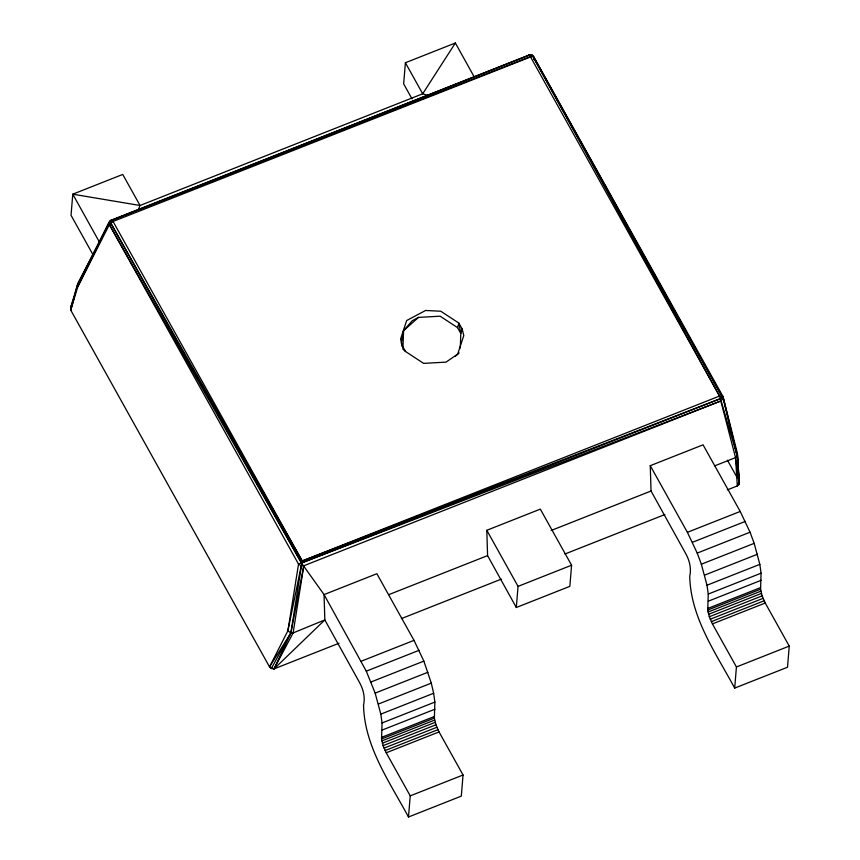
<?xml version="1.0" encoding="UTF-8"?>
<svg xmlns="http://www.w3.org/2000/svg" width="860" height="860" viewBox="0 0 860 860"><rect width="100%" height="100%" fill="white"/><g stroke="black" fill="none" stroke-linecap="round" stroke-linejoin="round"><path stroke-width="1.29" d="M737.364 453.156L739.149 484.427L735.547 457.627L719.53 396.051L532.447 55.33L528.502 55.233L530.33 54.653L532.447 55.33L533.748 56.921L722.927 396.406L737.364 453.156L739.202 481.288L739.149 484.427L737.31 485.943L727.323 489.877M530.33 54.653L111.187 220.149L109.112 222.299L77.722 283.95L70.81 307.084L70.756 310.148L269.535 666.887L271.341 668.5L274.05 668.886L338.98 643.248M402.899 349.278L403.587 330.638L412.295 320.694L418.498 317.394L440.127 316.2L457.595 327.66L460.81 333.443L460.261 348.085M474.172 76.83L455.359 43L405.393 62.748L403.662 83.871L411.994 98.825M408.489 817C389.698 782.052 364.328 746.405 363.543 705.092C365.328 697.245 363.296 689.247 359.458 682.367L324.833 619.92L324.059 594.593L376.873 573.728L414.015 640.367L423.851 661.114L431.29 683.141L433.633 693.267L434.87 702.093L434.375 718.1L435.923 724.787L439.041 731.924L463.046 775L461.315 796.124L408.489 817L410.231 795.865L386.226 752.79L383.098 745.652L381.55 738.976L382.055 722.97L380.808 714.133L375.154 693.117L366.296 671.176L324.059 594.593L301.484 563.01L109.37 224.621L109.112 222.299L111.187 220.149L108.801 224.858M516.312 607.493L518.053 586.37L486.803 530.287L540.327 509.131L571.588 565.213L569.847 586.348L516.312 607.493L487.577 555.614L486.803 530.287M734.687 688.097L736.429 666.973L712.424 623.898L709.296 616.76L707.748 610.073L708.253 594.067L707.006 585.23L701.351 564.214L697.224 553.087L687.387 532.329L650.257 465.69L703.071 444.824L740.213 511.463L750.049 532.211L754.177 543.348L759.832 564.364L761.068 573.19L760.573 589.197L762.111 595.883L765.239 603.021L789.243 646.096L787.513 667.231L734.687 688.097C715.896 653.149 690.526 617.501 689.741 576.189C691.526 568.342 689.494 560.344 685.646 553.464L651.031 491.017L650.257 465.69M739.202 481.288L737.385 456.423L723.195 398.502L533.748 56.921L532.663 56.136L113.047 221.471L109.37 224.621L298.538 564.106L301.226 565.848L287.896 630.767L269.535 666.887L274.05 668.886L290.863 633.014L302.215 560.957L113.047 221.471L110.338 220.902L109.37 224.621L77.755 286.799L70.756 310.148L77.722 283.95L97.556 246.143M271.341 668.5L290.863 633.014L303.784 565.783L721.099 400.878L723.195 398.502L722.927 396.406L720.626 398.588L298.538 564.106L287.896 630.767L290.863 633.014L293.12 632.928L324.833 619.92L274.05 668.886L293.12 632.928L303.784 565.783L301.226 565.848M457.595 327.66L458.864 323.102L440.761 311.223L425.582 310.481L406.662 320.543L400.588 339.034L402.179 345.505L405.512 351.493L423.614 363.371L446.028 362.135L457.713 354.051L463.787 335.55L462.196 329.09L458.864 323.102L460.81 333.443L462.196 329.09M70.81 307.084L74.304 297.291M138.019 210.463L140.04 205.486L422.701 93.794L455.359 43M738.729 482.449L737.31 485.943L735.547 457.627L737.385 456.423L722.927 396.406M98.793 243.778L101.888 237.876M108.704 224.869L111.187 220.149M269.535 666.887L290.863 633.014M418.498 317.394L403.587 330.638L401.362 343.043L402.286 346.784M455.144 356.491L459.122 352.965M737.385 456.423L721.099 400.878L301.484 563.01L110.66 222.901L110.338 220.902L529.19 55.029L532.447 55.33M77.722 283.95L77.755 286.799L109.112 222.299L110.66 222.901L302.215 560.957L719.53 396.051L722.432 397.277L532.663 56.136L528.502 55.233M388.903 594.604L487.577 555.614M551.109 530.502L651.031 491.017M714.821 465.808L735.547 457.627M401.416 618.587L501.305 579.135M564.988 553.99L664.887 514.538M518.053 586.37L571.588 565.213M361.189 661.232L414.015 640.367M687.387 532.329L740.213 511.463M366.296 671.176L419.11 650.3M692.493 542.273L745.308 521.407M371.025 681.98L423.851 661.114M697.224 553.087L750.049 532.211M375.154 693.117L427.979 672.24M701.351 564.214L754.177 543.348M378.475 704.017L431.29 683.141M704.673 575.114L757.488 554.238M380.808 714.133L433.633 693.267M707.006 585.23L759.832 564.364M382.055 722.97L434.87 702.093M708.253 594.067L761.068 573.19M382.141 730.065L434.956 709.199M708.339 601.172L761.154 580.296M381.539 737.385L434.354 716.509M707.737 608.482L760.552 587.606M381.55 738.976L434.375 718.1M707.748 610.073L760.573 589.197M381.829 740.954L434.655 720.078M708.027 612.051L760.853 591.175M382.356 743.212L435.171 722.346M708.554 614.32L761.369 593.443M383.098 745.652L435.923 724.787M709.296 616.76L762.111 595.883M384.022 748.146L436.848 727.28M710.22 619.243L763.035 598.377M385.087 750.565L437.901 729.699M711.284 621.672L764.099 600.796M386.226 752.79L439.041 731.924M712.424 623.898L765.239 603.021M410.231 795.865L463.046 775M736.429 666.973L789.243 646.096M110.338 220.902L530.362 56.566L719.53 396.051M302.215 560.957L720.626 398.588L723.195 398.502M427.818 95.438L422.701 93.794L405.393 62.748M403.77 350.009L405.512 351.493M529.19 55.029L530.362 56.566M727.431 460.164L737.246 477.773M99.373 242.015L72.778 194.188L122.743 174.44L140.04 205.486L72.778 194.188L71.036 215.312L93.095 254.904M533.748 56.921L533.92 59.534"/></g></svg>
